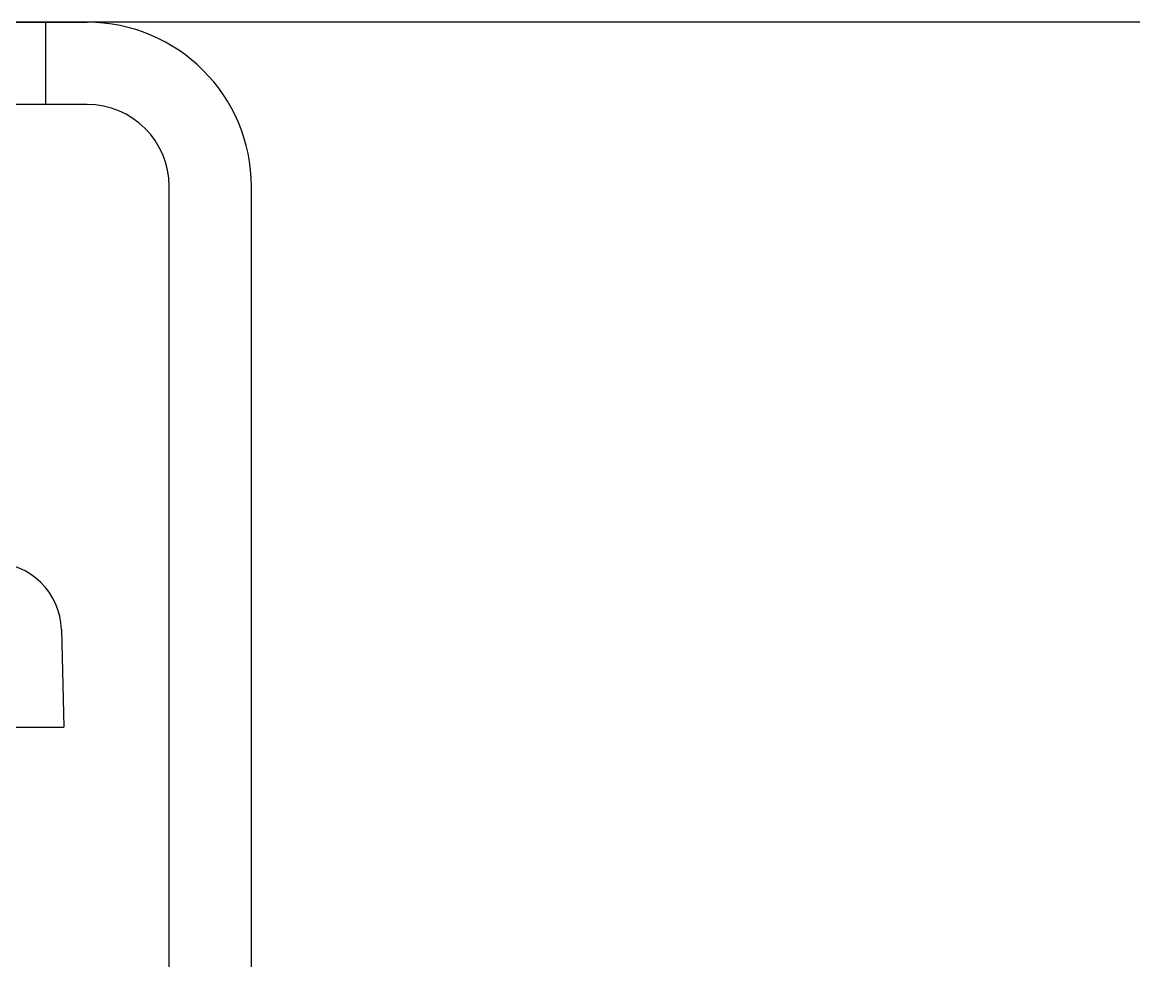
# Model space of a CAD drawing. Header units: inches. Extents: x 707 to 13003, y 909 to 9309.
# Drawn here: x 2346.3 to 2427.5, y 1649.7 to 1718.7 of the extents above; entities that cross this region are included whole.
import ezdxf

# ---------------------------------------------------------------- set-up
doc = ezdxf.new("R2010")
doc.units = ezdxf.units.IN
doc.header["$MEASUREMENT"] = 0

# ---------------------------------------------------------------- blocks, each defined once
blk = doc.blocks.new('BKM-1')
at = {"color": 2}
for p, q in [((22, 0), (37, 0)), ((37, -6), (37, 0)), ((37, 0), (40, 0)), ((37, -6), (22, -6)), ((40, -6), (37, -6)), ((46, -69), (46, -12)), ((52, -69), (52, -12)), ((38.128, -44.369), (38.314, -51.5)), ((-38.314, -51.5), (38.314, -51.5))]:
    blk.add_line(p, q, dxfattribs=at)
for centre, radius, start in [((40, -12), 12, 0), ((40, -12), 6, 0), ((33.129, -44.5), 5, 1.5)]:
    blk.add_arc(centre, radius, start, 90, dxfattribs=at)

msp = doc.modelspace()

# ---------------------------------------------------------------- linework, layer by layer
msp.add_line((5141.017, 1718.69), (1291.017, 1718.69))

# ---------------------------------------------------------------- block references
msp.add_blockref('BKM-1', (2311.017, 1718.69))

doc.saveas('drawing.dxf')
